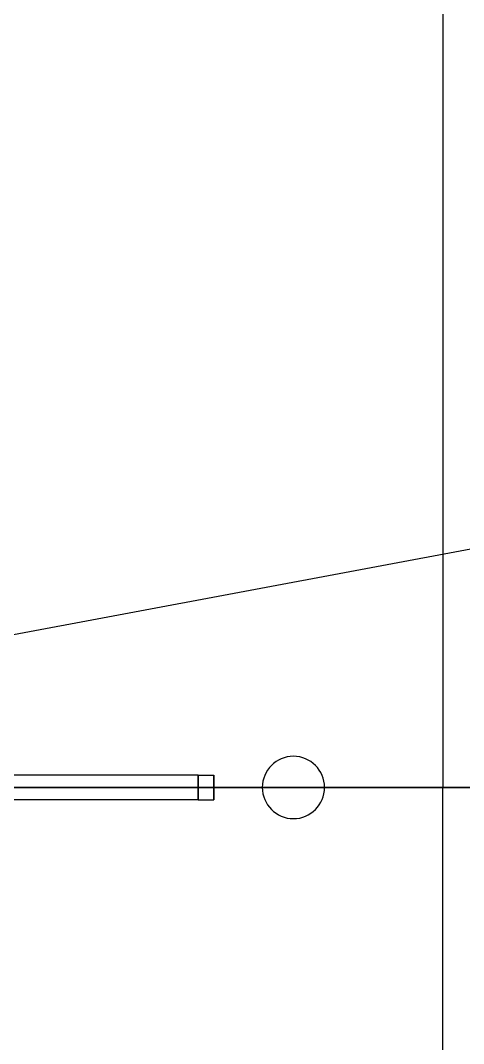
# Model space of a CAD drawing. Header units: inches. Extents: x -233729 to 737493, y -275239 to 196021.
# Drawn here: x 488134.9 to 488312.7, y 15923.4 to 16333.7 of the extents above; entities that cross this region are included whole.
import ezdxf

# ---------------------------------------------------------------- set-up
doc = ezdxf.new("R2010")
doc.units = ezdxf.units.IN
doc.header["$MEASUREMENT"] = 0
doc.layers.add('P_AX', color=7, linetype='Continuous')

# ---------------------------------------------------------------- blocks, each defined once
blk = doc.blocks.new('A$C48CB4C16')
at = {"color": 1}
for p, q in [((8201.13, 4905.53, 710.66), (0, 4905.53, 710.66)), ((4100.56, 4905.53, 710.66), (8201.13, 4905.53, 710.66))]:
    blk.add_line(p, q, dxfattribs=at)
at = {"layer": 'P_AX', "color": 6, "linetype": 'ByBlock', "lineweight": -2}
for p, q in [((4600.56, 5365.53, 710.66), (4600.56, 4905.53, 710.66)), ((4502.3, 4910.53, 710.66), (4354.74, 4910.53, 710.66)), ((4502.3, 4910.53, 710.66), (4354.74, 4910.53, 710.66)), ((4502.3, 4910.53, 710.66), (4508.57, 4910.53, 710.66)), ((4502.3, 4900.53, 710.66), (4502.3, 4910.53, 710.66)), ((4502.3, 4910.53, 710.66), (4508.57, 4910.53, 710.66)), ((4502.3, 4910.53, 710.66), (4502.3, 4900.53, 710.66)), ((4508.57, 4900.53, 710.66), (4508.57, 4910.53, 710.66)), ((4508.57, 4910.53, 710.66), (4508.57, 4900.53, 710.66)), ((4600.56, 4445.53, 710.66), (4600.56, 4905.53, 710.66)), ((4502.3, 4900.53, 710.66), (4354.74, 4900.53, 710.66)), ((4502.3, 4900.53, 710.66), (4354.74, 4900.53, 710.66)), ((4502.3, 4900.53, 710.66), (4508.57, 4900.53, 710.66)), ((4502.3, 4900.53, 710.66), (4508.57, 4900.53, 710.66))]:
    blk.add_line(p, q, dxfattribs=at)
at = {"layer": 'P_AX', "color": 6}
blk.add_line((4100.56, 4905.53, 710.66), (4813.9, 4771.92, 710.66), dxfattribs=at)
for radius in [4100.56, 761.79]:
    blk.add_circle((4100.56, 4905.53, 710.66), radius, dxfattribs=at)
at = {"layer": 'P_AX', "color": 6, "linetype": 'ByBlock', "lineweight": -2}
blk.add_circle((4540.56, 4905.53, 710.66), 12.5, dxfattribs=at)
blk.add_circle((4540.56, 4905.53, 710.66), 12.5, dxfattribs=at)

msp = doc.modelspace()

# ---------------------------------------------------------------- block references
at = {"color": 1, "xscale": -1, "rotation": 180}
msp.add_blockref('A$C48CB4C16', (483703.87457, 20931.61615, -710.66459), dxfattribs=at)

doc.saveas('drawing.dxf')
